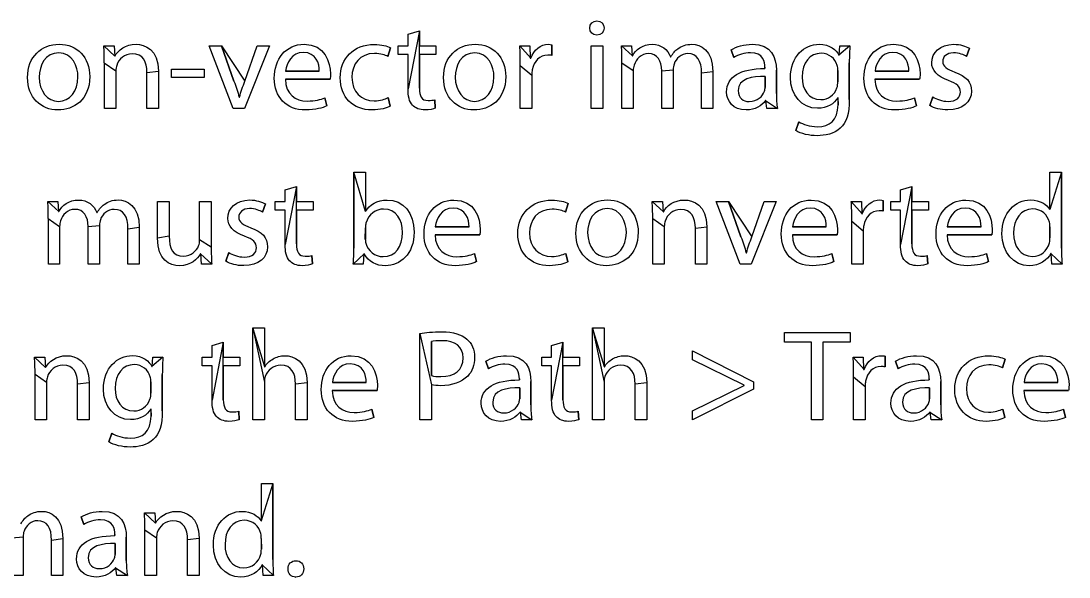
# Model space of a CAD drawing. Extents: x 1 to 901, y -2 to 434.
# Drawn here: x 810.2 to 900.9, y 222.5 to 270.6 of the extents above; entities that cross this region are included whole.
import ezdxf

# ---------------------------------------------------------------- set-up
doc = ezdxf.new("R2010")
doc.units = 0
doc.layers.add('Design_Template', color=7, linetype='CONTINUOUS')

msp = doc.modelspace()

# ---------------------------------------------------------------- linework, layer by layer
at = {"layer": 'Design_Template', "color": 7}
for points in [[(843.698156, 264.759332), (843.698156, 267.7251), (842.84468, 267.7251), (842.84468, 268.477573), (843.698156, 268.477573), (843.698156, 269.477928), (844.67669, 269.781163), (844.67669, 269.781163), (844.67669, 269.781163)], [(844.67669, 269.781163), (844.67669, 268.477573), (846.110791, 268.477573), (846.110791, 267.7251), (844.67669, 267.7251), (844.67669, 264.793024)], [(860.649937, 270.00498), (860.649937, 270.00498)], [(817.38818, 268.477573), (818.2782, 268.477573), (818.33342, 267.579098), (818.355345, 267.579098)], [(829.591026, 265.421155), (830.659699, 268.477573), (831.704822, 268.477573), (829.544739, 263.039394), (828.586507, 263.039394), (826.494636, 268.477573), (827.565745, 268.477573), (827.565745, 268.477573), (827.565745, 268.477573)], [(827.565745, 268.477573), (828.645787, 265.421155)], [(842.17879, 268.309109), (841.9506, 267.545405)], [(853.360062, 268.476771), (854.235465, 268.476771), (854.268759, 267.409832), (854.316671, 267.409832)], [(856.126755, 268.566618), (856.126755, 267.634451)], [(859.534165, 263.038592), (859.534165, 268.476771), (860.533, 268.476771), (860.533, 263.038592), (859.534165, 263.038592), (859.534165, 263.038592)], [(862.14819, 268.477573), (863.023593, 268.477573), (863.06988, 267.60156), (863.104799, 267.60156)], [(880.956344, 267.657715), (880.978269, 267.657715), (881.024557, 268.477573), (881.901583, 268.477573)], [(892.231004, 268.264185), (891.980077, 267.545405)], [(866.392835, 267.511713), (866.414761, 267.511713)], [(871.868565, 267.464382), (871.642, 268.115776)], [(818.437364, 266.308398), (818.437364, 263.038592), (817.438528, 263.038592), (817.438528, 267.005518), (817.438528, 267.005518), (817.438528, 267.005518), (817.436092, 267.005518)], [(826.065868, 266.443169), (826.065868, 265.713159), (823.256948, 265.713159), (823.256948, 266.443169), (826.065868, 266.443169), (826.065868, 266.443169)], [(854.396253, 265.937777), (854.396253, 263.038592), (853.40635, 263.038592), (853.40635, 266.780097), (853.40635, 266.780097), (853.40635, 266.780097), (853.40635, 266.780097)], [(863.1722, 266.321234), (863.1722, 263.040197), (862.193666, 263.040197), (862.193666, 267.005518), (862.194478, 267.005518), (862.194478, 267.005518), (862.194478, 267.005518)], [(874.554052, 266.498522), (874.554052, 266.610831)], [(881.853671, 266.983859), (881.853671, 263.82556), (881.853671, 263.82556), (881.853671, 263.82556)], [(811.808507, 265.746852), (811.808507, 265.746852)], [(816.176585, 265.803808), (816.176585, 265.803808)], [(822.120874, 266.285936), (822.120874, 263.038592), (821.122038, 263.038592), (821.122038, 266.173627)], [(836.958859, 265.578388), (833.090199, 265.578388), (833.090199, 265.578388), (833.090199, 265.578388), (833.090199, 265.578388)], [(833.10238, 266.286739), (836.025801, 266.286739), (836.025801, 266.286739), (836.025801, 266.286739)], [(847.778765, 265.746852), (847.778765, 265.746852), (847.778765, 265.746852)], [(852.146843, 265.803808), (852.146843, 265.803808)], [(866.618588, 266.400652), (866.618588, 263.040999), (865.640054, 263.040999), (865.640054, 266.299574)], [(870.056044, 266.242617), (870.056044, 263.040197), (869.07751, 263.040197), (869.07751, 266.119077)], [(874.57679, 264.870839), (874.57679, 265.814237), (874.57679, 265.814237)], [(875.543955, 266.374982), (875.543955, 264.342183), (875.543955, 264.342183), (875.543955, 264.342183), (875.543955, 264.342183)], [(880.863769, 265.353769), (880.863769, 266.33086), (880.863769, 266.33086), (880.863769, 266.33086), (880.863769, 266.33086)], [(887.936011, 265.578388), (884.067351, 265.578388), (884.067351, 265.578388), (884.067351, 265.578388), (884.067351, 265.578388)], [(884.07872, 266.286739), (887.003765, 266.286739), (887.003765, 266.286739), (887.003765, 266.286739)], [(829.089985, 264.027717), (829.124903, 264.027717)], [(836.503293, 263.971562), (836.673014, 263.263211)], [(841.987143, 263.983595), (842.152804, 263.240749), (842.152804, 263.240749), (842.152804, 263.240749)], [(846.007659, 263.8039), (846.053946, 263.062659)], [(875.634093, 263.038592), (874.723773, 263.038592), (874.644191, 263.723679), (874.609272, 263.723679)], [(880.875137, 263.365092), (880.875137, 263.972364), (880.854836, 263.972364)], [(887.480445, 263.971562), (887.650165, 263.263211)], [(888.815473, 263.298508), (889.070461, 264.050178), (889.070461, 264.050178), (889.070461, 264.050178)], [(877.234666, 261.140565), (877.485593, 261.893037)], [(839.01175, 250.965339), (839.01175, 257.539446), (839.01175, 257.539446), (839.01175, 257.539446), (839.014186, 257.539446)], [(839.014186, 257.539446), (840.005713, 257.539446), (840.005713, 254.123638), (840.026015, 254.123638)], [(899.183061, 254.292904), (899.204987, 254.292904), (899.204987, 257.540248), (900.205446, 257.540248), (900.205446, 257.539446), (900.205446, 257.539446), (900.205446, 257.539446), (900.20301, 257.539446)], [(900.20301, 257.539446), (900.20301, 250.966141)], [(833.068273, 251.28141), (833.068273, 254.247178), (832.213173, 254.247178), (832.213173, 254.999651), (833.068273, 254.999651), (833.068273, 256.000006), (834.046807, 256.303241), (834.046807, 256.303241), (834.046807, 256.303241)], [(834.046807, 256.303241), (834.046807, 254.999651), (835.480907, 254.999651), (835.480907, 254.247178), (834.046807, 254.247178), (834.046807, 251.315102)], [(886.28509, 251.28141), (886.28509, 254.247178), (885.431614, 254.247178), (885.431614, 254.999651), (886.28509, 254.999651), (886.28509, 256.000006), (887.263624, 256.303241), (887.263624, 256.303241)], [(887.263624, 256.303241), (887.263624, 254.999651), (888.697725, 254.999651), (888.697725, 254.247178), (887.263624, 254.247178), (887.263624, 251.315102)], [(812.547483, 254.999651), (813.422885, 254.999651), (813.469172, 254.123638), (813.504091, 254.123638)], [(822.042104, 251.820494), (822.042104, 255.000453), (823.042564, 255.000453), (823.042564, 251.988958)], [(825.680139, 251.663261), (825.680139, 255.000453), (826.682223, 255.000453), (826.682223, 251.04556), (826.682223, 251.04556), (826.682223, 251.04556)], [(831.362132, 254.787867), (831.111205, 254.069088)], [(857.538118, 254.831989), (857.309929, 254.068285)], [(864.809316, 254.999651), (865.696087, 254.999651), (865.752931, 254.101176), (865.773232, 254.101176)], [(873.428535, 251.943232), (874.495583, 254.999651), (875.542331, 254.999651), (873.380623, 249.561472), (872.425639, 249.561472), (870.332145, 254.999651), (871.404878, 254.999651), (871.404878, 254.999651)], [(871.404878, 254.999651), (872.48492, 251.943232)], [(882.021768, 255.000453), (882.895546, 255.000453), (882.930465, 253.933514), (882.976752, 253.933514)], [(884.786837, 255.0903), (884.786837, 254.158133)], [(816.792127, 254.03379), (816.812429, 254.03379)], [(813.572304, 252.843311), (813.572304, 249.562275), (812.595394, 249.562275), (812.595394, 253.527596), (812.595394, 253.527596), (812.595394, 253.527596), (812.59377, 253.527596)], [(817.018692, 252.92273), (817.018692, 249.563077), (816.040158, 249.563077), (816.040158, 252.821652)], [(865.857687, 252.830476), (865.857687, 249.56067), (864.855603, 249.56067), (864.855603, 253.527596), (864.855603, 253.527596), (864.855603, 253.527596), (864.853979, 253.527596)], [(883.057958, 252.46146), (883.057958, 249.562275), (882.068056, 249.562275), (882.068056, 253.30378), (882.068056, 253.30378), (882.068056, 253.30378), (882.068056, 253.30378)], [(820.454524, 252.764695), (820.454524, 249.562275), (819.477614, 249.562275), (819.477614, 252.641155)], [(840.006525, 252.718969), (840.006525, 251.741878), (840.006525, 251.741878), (840.006525, 251.741878), (840.004089, 251.741878)], [(849.908802, 252.101268), (846.040141, 252.101268), (846.040141, 252.101268), (846.040141, 252.101268), (846.040141, 252.101268)], [(846.05151, 252.808816), (848.974931, 252.808816), (848.974931, 252.808816), (848.974931, 252.808816)], [(859.227206, 252.269732), (859.227206, 252.269732)], [(863.594472, 252.326689), (863.594472, 252.326689)], [(869.539573, 252.808014), (869.539573, 249.56067), (868.539113, 249.56067), (868.539113, 252.695705)], [(880.79718, 252.101268), (876.928519, 252.101268), (876.928519, 252.101268), (876.928519, 252.101268), (876.928519, 252.101268)], [(876.938264, 252.808816), (879.863309, 252.808816), (879.863309, 252.808816)], [(894.179139, 252.101268), (890.310478, 252.101268), (890.310478, 252.101268), (890.310478, 252.101268), (890.310478, 252.101268)], [(890.321035, 252.808816), (893.244456, 252.808816), (893.244456, 252.808816), (893.244456, 252.808816)], [(899.204174, 251.842956), (899.204174, 252.786355), (899.204174, 252.786355), (899.204174, 252.786355), (899.201738, 252.786355)], [(826.726886, 249.562275), (825.840115, 249.562275), (825.784895, 250.449518), (825.762969, 250.449518)], [(827.948226, 249.82219), (828.201589, 250.573861), (828.201589, 250.573861), (828.201589, 250.573861)], [(835.377776, 250.325978), (835.424063, 249.584736)], [(839.910702, 250.459145), (839.875784, 250.459145), (839.829496, 249.56067), (838.965463, 249.56067)], [(849.451611, 250.494442), (849.622956, 249.786091)], [(857.34566, 250.506475), (857.512132, 249.763629), (857.512132, 249.763629), (857.512132, 249.763629)], [(872.929117, 250.549794), (872.962412, 250.549794)], [(880.341613, 250.494442), (880.511334, 249.786091)], [(888.596217, 250.325978), (888.64088, 249.584736)], [(893.721948, 250.494442), (893.891669, 249.786091)], [(900.249297, 249.561472), (899.35197, 249.561472), (899.304058, 250.505673), (899.283756, 250.505673)], [(830.282903, 244.062326), (831.283362, 244.062326), (831.283362, 240.66898), (831.305288, 240.66898)], [(831.285798, 239.366994), (831.285798, 236.085957), (830.285339, 236.085957), (830.285339, 244.062326), (830.285339, 244.062326), (830.285339, 244.062326), (830.282903, 244.062326)], [(859.647041, 244.062326), (860.649125, 244.062326), (860.649125, 240.66898), (860.671051, 240.66898)], [(860.651561, 239.366994), (860.651561, 236.085957), (859.649478, 236.085957), (859.649478, 244.062326), (859.649478, 244.062326), (859.649478, 244.062326), (859.647041, 244.062326)], [(845.720189, 239.118309), (845.720189, 236.084352), (844.728662, 236.084352), (844.728662, 243.568165), (844.728662, 243.568165), (844.728662, 243.568165), (844.73191, 243.568165)], [(878.577004, 242.826121), (876.245576, 242.826121), (876.245576, 243.658012), (881.921885, 243.658012), (881.921885, 242.826121), (879.577463, 242.826121), (879.577463, 236.084352), (878.577004, 236.084352), (878.577004, 242.826121), (878.577004, 242.826121)], [(826.748, 237.80429), (826.748, 240.770058), (825.894523, 240.770058), (825.894523, 241.522531), (826.748, 241.522531), (826.748, 242.522886), (827.726534, 242.826121), (827.726534, 242.826121), (827.726534, 242.826121)], [(827.726534, 242.826121), (827.726534, 241.522531), (829.15901, 241.522531), (829.15901, 240.770058), (827.726534, 240.770058), (827.726534, 237.837982)], [(845.721813, 242.861418), (845.721813, 239.917309), (845.721813, 239.917309)], [(856.112138, 237.80429), (856.112138, 240.770058), (855.257038, 240.770058), (855.257038, 241.522531), (856.112138, 241.522531), (856.112138, 242.522886), (857.090672, 242.826121), (857.090672, 242.826121), (857.090672, 242.826121)], [(857.090672, 242.826121), (857.090672, 241.522531), (858.524773, 241.522531), (858.524773, 240.770058), (857.090672, 240.770058), (857.090672, 237.837982)], [(873.566585, 238.759721), (868.288186, 236.085155), (868.288186, 236.860891), (872.770765, 239.062956), (872.770765, 239.085418), (868.288186, 241.287483), (868.288186, 242.06322), (873.566585, 239.388653), (873.566585, 238.759721), (873.566585, 238.759721), (873.566585, 238.759721)], [(811.397604, 241.523333), (812.285999, 241.523333), (812.342843, 240.624858), (812.364769, 240.624858)], [(821.554867, 240.704277), (821.576793, 240.704277), (821.624704, 241.524135), (822.498482, 241.524135)], [(850.642905, 240.510945), (850.414716, 241.162339)], [(882.18012, 241.523333), (883.055522, 241.523333), (883.090441, 240.456394), (883.135104, 240.456394)], [(884.946813, 241.61318), (884.946813, 240.681013)], [(886.079639, 240.510945), (885.853074, 241.162339)], [(895.315213, 241.355671), (895.088647, 240.591968)], [(812.445975, 239.354158), (812.445975, 236.084352), (811.447139, 236.084352), (811.447139, 240.051278), (811.447139, 240.051278), (811.447139, 240.051278), (811.445515, 240.051278)], [(816.129485, 239.331697), (816.129485, 236.084352), (815.129026, 236.084352), (815.129026, 239.219387)], [(821.463104, 238.401133), (821.463104, 239.378225), (821.463104, 239.378225), (821.463104, 239.378225)], [(822.452195, 240.030421), (822.452195, 236.872122), (822.452195, 236.872122), (822.452195, 236.872122), (822.452195, 236.872122)], [(834.967685, 239.321268), (834.967685, 236.085155), (833.967225, 236.085155), (833.967225, 239.209761)], [(837.161062, 239.332499), (840.084483, 239.332499), (840.084483, 239.332499), (840.084483, 239.332499)], [(853.326768, 239.545084), (853.326768, 239.657394)], [(854.318295, 239.421544), (854.318295, 237.388745), (854.318295, 237.388745), (854.318295, 237.388745), (854.318295, 237.388745)], [(864.333448, 239.321268), (864.333448, 236.085155), (863.332988, 236.085155), (863.332988, 239.209761)], [(883.217935, 238.98434), (883.217935, 236.085155), (882.226408, 236.085155), (882.226408, 239.82666), (882.226408, 239.82666), (882.226408, 239.82666), (882.226408, 239.82666)], [(888.765126, 239.545084), (888.765126, 239.657394)], [(889.755028, 239.421544), (889.755028, 237.388745), (889.755028, 237.388745), (889.755028, 237.388745), (889.755028, 237.388745)], [(896.960449, 239.332499), (899.88387, 239.332499), (899.88387, 239.332499), (899.88387, 239.332499)], [(841.019166, 238.62495), (837.150506, 238.62495), (837.150506, 238.62495), (837.150506, 238.62495), (837.150506, 238.62495)], [(853.351942, 237.917401), (853.351942, 238.8608), (853.351942, 238.8608), (853.351942, 238.8608)], [(888.787863, 237.917401), (888.787863, 238.8608), (888.787863, 238.8608)], [(900.816928, 238.62495), (896.949892, 238.62495), (896.949892, 238.62495), (896.949892, 238.62495), (896.949892, 238.62495)], [(821.473661, 236.411654), (821.473661, 237.018926), (821.45336, 237.018926)], [(829.057502, 236.848858), (829.10379, 236.107616)], [(840.561975, 237.018124), (840.73332, 236.309773)], [(854.40681, 236.085155), (853.498113, 236.085155), (853.418531, 236.770242), (853.383612, 236.770242)], [(858.421641, 236.848858), (858.467928, 236.107616)], [(889.845167, 236.085155), (888.934846, 236.085155), (888.855264, 236.770242), (888.820346, 236.770242)], [(895.12519, 237.030157), (895.290851, 236.287311), (895.290851, 236.287311), (895.290851, 236.287311)], [(900.361362, 237.018124), (900.532707, 236.309773)], [(817.83319, 234.187127), (818.084117, 234.939599)], [(830.993456, 227.339466), (831.015382, 227.339466), (831.015382, 230.586811), (832.01503, 230.586811), (832.01503, 230.586811), (832.01503, 230.586811), (832.01503, 230.586811)], [(832.01503, 230.586811), (832.01503, 224.013506)], [(815.660114, 227.033022), (815.435173, 227.684417)], [(820.902782, 228.047015), (821.791177, 228.047015), (821.848021, 227.148541), (821.869947, 227.148541)], [(821.951153, 225.877841), (821.951153, 222.608035), (820.952318, 222.608035), (820.952318, 226.574961), (820.952318, 226.574961), (820.952318, 226.574961), (820.949069, 226.574961)], [(810.412573, 225.970095), (810.412573, 222.610441), (809.434039, 222.610441), (809.434039, 225.869016)], [(813.848405, 225.812059), (813.848405, 222.609639), (812.871495, 222.609639), (812.871495, 225.688519)], [(818.347225, 226.067162), (818.347225, 226.179471)], [(819.337128, 225.943622), (819.337128, 223.910823), (819.337128, 223.910823), (819.337128, 223.910823), (819.337128, 223.910823)], [(825.634663, 225.855379), (825.634663, 222.608035), (824.634204, 222.608035), (824.634204, 225.743069)], [(831.01457, 224.889519), (831.01457, 225.832917), (831.01457, 225.832917), (831.01457, 225.832917), (831.012134, 225.832917)], [(818.369963, 224.439479), (818.369963, 225.382877), (818.369963, 225.382877), (818.369963, 225.382877)], [(819.427266, 222.607232), (818.516946, 222.607232), (818.43574, 223.292319), (818.402445, 223.292319)], [(832.061317, 222.608837), (831.163989, 222.608837), (831.117702, 223.553037), (831.095776, 223.553037)], [(833.989963, 222.483692), (833.978594, 222.483692), (833.978594, 222.483692)]]:
    msp.add_lwpolyline(points, close=True, dxfattribs=at)
for points in [[(859.40992, 270.00498), (859.40992, 270.353941), (859.671403, 270.623483), (860.036019, 270.623483)], [(860.036019, 270.623483), (860.410379, 270.623483), (860.649937, 270.353941), (860.649937, 270.00498)], [(860.012469, 269.398509), (859.660034, 269.398509), (859.40992, 269.668052), (859.40992, 270.00498)], [(860.649937, 270.00498), (860.661306, 269.668052), (860.410379, 269.398509), (860.012469, 269.398509)], [(810.796678, 265.713159), (810.796678, 267.534977), (812.001777, 268.601113), (813.526017, 268.601113)], [(813.526017, 268.601113), (815.1071, 268.600311), (816.176585, 267.465184), (816.176585, 265.803808)], [(817.436092, 267.005518), (817.436092, 267.567867), (817.423099, 268.028335), (817.38818, 268.477573)], [(818.355345, 267.579098), (818.628198, 268.096523), (819.265666, 268.601113), (820.175987, 268.601113)], [(820.175987, 268.601113), (820.937701, 268.601113), (822.120874, 268.151074), (822.120874, 266.285936)], [(832.135215, 265.667433), (832.135215, 267.308754), (833.113749, 268.600311), (834.71757, 268.600311)], [(834.71757, 268.600311), (836.514662, 268.600311), (836.993778, 267.038409), (836.993778, 266.038856)], [(837.832637, 265.701928), (837.832637, 267.376941), (838.993885, 268.590684), (840.790977, 268.590684)], [(840.790977, 268.590684), (841.383781, 268.590684), (841.905937, 268.44388), (842.17879, 268.309109)], [(846.766936, 265.713159), (846.766936, 267.534977), (847.972035, 268.601113), (849.496274, 268.601113)], [(849.496274, 268.601113), (851.077358, 268.600311), (852.146843, 267.465184), (852.146843, 265.803808)], [(853.40635, 266.780097), (853.40635, 267.421063), (853.393357, 267.971379), (853.360062, 268.476771)], [(854.316671, 267.409832), (854.567598, 268.139843), (855.170147, 268.600311), (855.84091, 268.600311)], [(855.84091, 268.600311), (855.955411, 268.600311), (856.032556, 268.58908), (856.126755, 268.566618)], [(862.194478, 267.005518), (862.194478, 267.567867), (862.183109, 268.028335), (862.14819, 268.477573)], [(863.104799, 267.60156), (863.41257, 268.118183), (863.923357, 268.601113), (864.833677, 268.601113)], [(864.833677, 268.601113), (865.584022, 268.601113), (866.153277, 268.151074), (866.392835, 267.511713)], [(867.028679, 268.219261), (867.358376, 268.467144), (867.72218, 268.601915), (868.245147, 268.601915)], [(868.245147, 268.601915), (868.972754, 268.601915), (870.056044, 268.130216), (870.056044, 266.242617)], [(871.642, 268.115776), (872.097566, 268.407781), (872.75696, 268.599509), (873.45046, 268.599509)], [(873.45046, 268.599509), (875.133052, 268.599509), (875.543955, 267.464382), (875.543955, 266.374982)], [(876.759611, 265.713961), (876.759611, 267.556636), (877.976078, 268.601915), (879.238834, 268.601915)], [(879.238834, 268.601915), (880.195442, 268.601915), (880.71841, 268.107754), (880.956344, 267.657715)], [(881.901583, 268.477573), (881.878033, 268.08449), (881.853671, 267.646484), (881.853671, 266.983859)], [(883.112367, 265.667433), (883.112367, 267.308754), (884.089276, 268.600311), (885.694722, 268.600311)], [(885.694722, 268.600311), (887.491813, 268.600311), (887.969306, 267.038409), (887.969306, 266.038856)], [(888.976262, 267.005518), (888.976262, 267.882333), (889.693312, 268.601113), (890.876485, 268.601113)], [(890.876485, 268.601113), (891.435995, 268.601113), (891.923232, 268.44388), (892.231004, 268.264185)], [(813.506527, 267.859871), (812.320917, 267.859871), (811.808507, 266.780097), (811.808507, 265.746852)], [(815.1542, 265.770918), (815.1542, 266.691854), (814.6897, 267.859871), (813.506527, 267.859871)], [(819.848726, 267.780453), (819.189332, 267.780453), (818.676922, 267.319984), (818.505577, 266.768867)], [(821.122038, 266.173627), (821.122038, 267.050442), (820.792342, 267.780453), (819.848726, 267.780453)], [(834.637988, 267.893564), (833.626159, 267.893564), (833.181962, 266.972628), (833.10238, 266.286739)], [(836.025801, 266.286739), (836.038794, 266.916473), (835.764317, 267.893564), (834.637988, 267.893564)], [(840.790977, 267.803717), (839.528221, 267.803717), (838.84609, 266.88278), (838.84609, 265.747654)], [(841.9506, 267.545405), (841.712666, 267.680177), (841.336682, 267.803717), (840.790977, 267.803717)], [(849.478409, 267.859871), (848.295236, 267.859871), (847.778765, 266.780097), (847.778765, 265.746852)], [(851.126082, 265.770918), (851.126082, 266.691854), (850.661583, 267.859871), (849.478409, 267.859871)], [(855.784066, 267.668143), (855.080008, 267.668143), (854.578967, 267.139487), (854.44254, 266.398246)], [(856.126755, 267.634451), (856.023624, 267.65611), (855.920492, 267.668143), (855.784066, 267.668143)], [(864.4918, 267.793288), (863.8657, 267.793288), (863.410134, 267.299127), (863.253406, 266.804966)], [(865.640054, 266.299574), (865.640054, 267.164356), (865.252701, 267.793288), (864.4918, 267.793288)], [(866.414761, 267.511713), (866.584482, 267.814948), (866.802114, 268.050797), (867.028679, 268.219261)], [(867.881344, 267.793288), (867.313713, 267.793288), (866.871139, 267.377744), (866.69817, 266.894813)], [(869.07751, 266.119077), (869.07751, 267.164356), (868.688533, 267.793288), (867.881344, 267.793288)], [(873.302665, 267.869498), (872.790255, 267.869498), (872.255918, 267.712265), (871.868565, 267.464382)], [(874.554052, 266.610831), (874.554052, 267.060871), (874.428994, 267.869498), (873.302665, 267.869498)], [(879.407743, 267.825376), (878.452758, 267.825376), (877.769003, 267.02798), (877.769003, 265.770116)], [(880.808548, 266.780097), (880.625835, 267.353677), (880.137786, 267.825376), (879.407743, 267.825376)], [(885.615952, 267.893564), (884.602499, 267.893564), (884.159926, 266.972628), (884.07872, 266.286739)], [(887.003765, 266.286739), (887.015133, 266.916473), (886.742281, 267.893564), (885.615952, 267.893564)], [(890.853747, 267.859871), (890.261755, 267.859871), (889.930434, 267.522943), (889.930434, 267.11863)], [(891.980077, 267.545405), (891.764068, 267.680177), (891.366158, 267.859871), (890.853747, 267.859871)], [(818.505577, 266.768867), (818.460913, 266.645326), (818.437364, 266.476862), (818.437364, 266.308398)], [(863.253406, 266.804966), (863.196562, 266.658964), (863.1722, 266.4905), (863.1722, 266.321234)], [(866.69817, 266.894813), (866.651883, 266.760042), (866.618588, 266.579545), (866.618588, 266.400652)], [(871.24409, 264.476152), (871.24409, 265.790973), (872.427263, 266.509753), (874.554052, 266.498522)], [(880.863769, 266.33086), (880.863769, 266.499324), (880.8524, 266.645326), (880.808548, 266.780097)], [(890.432288, 265.466078), (889.444009, 265.815039), (888.976262, 266.353322), (888.976262, 267.005518)], [(889.930434, 267.11863), (889.930434, 266.66859), (890.260131, 266.467236), (890.977181, 266.197693)], [(813.435878, 262.915052), (811.944933, 262.915052), (810.796678, 263.994024), (810.796678, 265.713159)], [(811.808507, 265.746852), (811.808507, 264.55557), (812.502007, 263.657898), (813.482165, 263.657898)], [(816.176585, 265.803808), (816.176585, 263.791867), (814.76847, 262.915052), (813.435878, 262.915052)], [(813.482165, 263.657898), (814.438773, 263.657898), (815.1542, 264.545142), (815.1542, 265.770918)], [(834.842627, 262.91425), (833.147043, 262.91425), (832.135215, 264.026914), (832.135215, 265.667433)], [(833.090199, 265.578388), (833.113749, 264.241104), (833.978594, 263.689986), (834.979054, 263.689986)], [(836.993778, 266.038856), (836.993778, 265.836699), (836.971852, 265.679466), (836.958859, 265.578388)], [(840.573344, 262.915052), (838.911055, 262.915052), (837.832637, 264.038948), (837.832637, 265.701928)], [(838.84609, 265.747654), (838.84609, 264.488987), (839.666272, 263.714053), (840.757682, 263.714053)], [(849.406136, 262.915052), (847.916815, 262.915052), (846.766936, 263.994024), (846.766936, 265.713159)], [(847.778765, 265.746852), (847.778765, 264.55557), (848.473077, 263.657898), (849.452423, 263.657898)], [(852.146843, 265.803808), (852.146843, 263.791867), (850.738728, 262.915052), (849.406136, 262.915052)], [(849.452423, 263.657898), (850.409031, 263.657898), (851.126082, 264.545142), (851.126082, 265.770918)], [(854.44254, 266.398246), (854.422239, 266.263475), (854.396253, 266.106241), (854.396253, 265.937777)], [(874.57679, 265.814237), (873.483755, 265.836699), (872.245361, 265.645773), (872.245361, 264.589263)], [(879.102408, 263.061856), (877.738144, 263.061856), (876.759611, 264.208214), (876.759611, 265.713961)], [(877.769003, 265.770116), (877.769003, 264.702375), (878.316332, 263.814329), (879.396374, 263.814329)], [(885.819779, 262.91425), (884.124195, 262.91425), (883.112367, 264.026914), (883.112367, 265.667433)], [(884.067351, 265.578388), (884.089276, 264.241104), (884.955746, 263.689986), (885.956205, 263.689986)], [(887.969306, 266.038856), (887.969306, 265.836699), (887.949004, 265.679466), (887.936011, 265.578388)], [(890.977181, 266.197693), (891.933789, 265.838304), (892.421838, 265.365802), (892.421838, 264.556373)], [(828.645787, 265.421155), (828.828501, 264.926993), (828.975484, 264.476954), (829.089985, 264.027717)], [(829.124903, 264.027717), (829.248337, 264.477756), (829.410749, 264.926993), (829.591026, 265.421155)], [(844.08551, 263.34263), (843.801288, 263.634634), (843.698156, 264.118366), (843.698156, 264.759332)], [(844.67669, 264.793024), (844.67669, 264.118366), (844.869961, 263.736515), (845.427035, 263.736515)], [(874.521569, 264.55557), (874.554864, 264.657451), (874.57679, 264.76976), (874.57679, 264.870839)], [(879.396374, 263.814329), (880.010292, 263.814329), (880.566554, 264.196181), (880.784187, 264.825915)], [(880.784187, 264.825915), (880.841031, 264.994379), (880.863769, 265.185305), (880.863769, 265.353769)], [(891.457109, 264.466525), (891.457109, 264.938224), (891.172888, 265.196536), (890.432288, 265.466078)], [(834.979054, 263.689986), (835.696104, 263.689986), (836.127308, 263.813527), (836.503293, 263.971562)], [(840.757682, 263.714053), (841.326937, 263.714053), (841.701297, 263.860055), (841.987143, 263.983595)], [(845.427035, 263.736515), (845.699888, 263.736515), (845.859864, 263.758976), (846.007659, 263.8039)], [(872.926681, 262.91425), (871.811721, 262.91425), (871.24409, 263.689986), (871.24409, 264.476152)], [(872.245361, 264.589263), (872.245361, 263.9491), (872.676566, 263.645865), (873.188977, 263.645865)], [(874.609272, 263.723679), (874.301501, 263.296904), (873.711944, 262.91425), (872.926681, 262.91425)], [(873.188977, 263.645865), (873.907651, 263.645865), (874.359157, 264.095102), (874.521569, 264.55557)], [(875.543955, 264.342183), (875.543955, 263.869681), (875.56588, 263.409213), (875.634093, 263.038592)], [(880.854836, 263.972364), (880.547065, 263.46617), (879.955884, 263.061856), (879.102408, 263.061856)], [(881.853671, 263.82556), (881.853671, 262.578124), (881.602744, 261.814421), (881.068408, 261.341919)], [(885.956205, 263.689986), (886.673256, 263.689986), (887.10446, 263.813527), (887.480445, 263.971562)], [(889.070461, 264.050178), (889.365239, 263.859253), (889.889019, 263.657096), (890.39006, 263.657096)], [(892.421838, 264.556373), (892.421838, 263.601743), (891.669869, 262.915854), (890.361638, 262.915854)], [(890.39006, 263.657096), (891.117667, 263.657096), (891.457109, 264.016486), (891.457109, 264.466525)], [(836.673014, 263.263211), (836.320579, 263.105978), (835.718029, 262.91425), (834.842627, 262.91425)], [(842.152804, 263.240749), (841.892944, 263.105978), (841.31232, 262.915052), (840.573344, 262.915052)], [(845.165551, 262.915854), (844.699428, 262.915854), (844.325068, 263.073087), (844.08551, 263.34263)], [(846.053946, 263.062659), (845.8623, 262.98324), (845.554529, 262.915854), (845.165551, 262.915854)], [(879.099971, 261.466262), (880.124793, 261.466262), (880.875137, 261.994115), (880.875137, 263.365092)], [(887.650165, 263.263211), (887.296107, 263.105978), (886.695181, 262.91425), (885.819779, 262.91425)], [(890.361638, 262.915854), (889.759089, 262.915854), (889.202015, 263.073087), (888.815473, 263.298508)], [(879.066677, 260.690525), (878.407283, 260.690525), (877.678864, 260.847758), (877.234666, 261.140565)], [(877.485593, 261.893037), (877.848585, 261.668418), (878.41784, 261.466262), (879.099971, 261.466262)], [(881.068408, 261.341919), (880.534072, 260.847758), (879.761801, 260.690525), (879.066677, 260.690525)], [(812.59377, 253.527596), (812.59377, 254.089945), (812.580777, 254.550413), (812.547483, 254.999651)], [(813.504091, 254.123638), (813.810238, 254.640261), (814.324273, 255.123191), (815.23297, 255.123191)], [(815.23297, 255.123191), (815.984938, 255.123191), (816.552569, 254.673151), (816.792127, 254.03379)], [(816.812429, 254.03379), (816.983774, 254.337026), (817.201406, 254.572875), (817.427971, 254.741339)], [(817.427971, 254.741339), (817.757668, 254.989222), (818.121472, 255.123993), (818.644439, 255.123993)], [(818.644439, 255.123993), (819.372046, 255.123993), (820.454524, 254.652294), (820.454524, 252.764695)], [(828.109014, 253.529201), (828.109014, 254.406016), (828.826065, 255.124795), (830.009238, 255.124795)], [(830.009238, 255.124795), (830.567936, 255.124795), (831.055985, 254.967562), (831.362132, 254.787867)], [(840.026015, 254.123638), (840.380074, 254.730108), (841.015918, 255.123191), (841.903501, 255.123191)], [(841.903501, 255.123191), (843.267764, 255.123191), (844.234929, 254.000098), (844.221936, 252.347546)], [(845.083533, 252.190313), (845.083533, 253.831634), (846.062067, 255.123191), (847.665888, 255.123191)], [(847.665888, 255.123191), (849.464604, 255.123191), (849.94372, 253.561289), (849.94372, 252.561736)], [(853.190342, 252.224808), (853.190342, 253.899821), (854.351589, 255.113564), (856.150305, 255.113564)], [(856.150305, 255.113564), (856.742298, 255.113564), (857.263641, 254.96676), (857.538118, 254.831989)], [(858.214565, 252.236039), (858.214565, 254.056252), (859.419664, 255.123993), (860.943903, 255.123993)], [(860.943903, 255.123993), (862.525799, 255.124795), (863.594472, 253.989669), (863.594472, 252.326689)], [(864.853979, 253.527596), (864.853979, 254.089945), (864.84261, 254.550413), (864.809316, 254.999651)], [(865.773232, 254.101176), (866.046085, 254.618601), (866.683553, 255.123191), (867.593874, 255.123191)], [(867.593874, 255.123191), (868.3564, 255.123191), (869.539573, 254.673151), (869.539573, 252.808014)], [(875.971911, 252.190313), (875.971911, 253.831634), (876.950445, 255.123191), (878.55589, 255.123191)], [(878.55589, 255.123191), (880.352982, 255.123191), (880.830474, 253.561289), (880.830474, 252.561736)], [(882.068056, 253.30378), (882.068056, 253.944745), (882.055063, 254.495061), (882.021768, 255.000453)], [(882.976752, 253.933514), (883.227679, 254.663525), (883.830229, 255.123993), (884.500991, 255.123993)], [(884.500991, 255.123993), (884.615492, 255.123993), (884.694262, 255.112762), (884.786837, 255.0903)], [(889.35387, 252.190313), (889.35387, 253.831634), (890.332404, 255.123191), (891.936225, 255.123191)], [(891.936225, 255.123191), (893.733317, 255.123191), (894.212433, 253.561289), (894.212433, 252.561736)], [(895.052917, 252.202346), (895.041548, 254.011329), (896.18087, 255.123993), (897.520771, 255.123993)], [(897.520771, 255.123993), (898.362879, 255.123993), (898.932134, 254.73091), (899.183061, 254.292904)], [(814.891904, 254.315366), (814.265804, 254.315366), (813.811862, 253.821205), (813.65351, 253.327044)], [(816.040158, 252.821652), (816.040158, 253.686434), (815.652805, 254.315366), (814.891904, 254.315366)], [(818.283072, 254.315366), (817.713817, 254.315366), (817.269619, 253.899821), (817.099899, 253.416891)], [(819.477614, 252.641155), (819.477614, 253.686434), (819.090261, 254.315366), (818.283072, 254.315366)], [(829.984876, 254.383554), (829.392883, 254.383554), (829.061562, 254.046626), (829.061562, 253.642312)], [(831.111205, 254.069088), (830.895197, 254.203859), (830.497287, 254.383554), (829.984876, 254.383554)], [(841.587609, 254.337026), (840.902229, 254.337026), (840.268009, 253.876557), (840.061746, 253.123283)], [(843.226349, 252.314655), (843.226349, 253.404858), (842.657094, 254.337026), (841.587609, 254.337026)], [(847.587118, 254.416444), (846.57529, 254.416444), (846.131092, 253.494706), (846.05151, 252.808816)], [(848.974931, 252.808816), (848.9863, 253.438551), (848.713447, 254.416444), (847.587118, 254.416444)], [(856.150305, 254.326597), (854.885926, 254.326597), (854.204606, 253.40566), (854.204606, 252.270534)], [(857.309929, 254.068285), (857.071995, 254.203057), (856.69601, 254.326597), (856.150305, 254.326597)], [(860.925226, 254.381949), (859.742053, 254.381949), (859.227206, 253.30378), (859.227206, 252.269732)], [(862.574523, 252.292996), (862.574523, 253.213932), (862.108399, 254.381949), (860.925226, 254.381949)], [(867.265801, 254.302531), (866.607219, 254.302531), (866.095621, 253.842062), (865.9259, 253.290944)], [(868.539113, 252.695705), (868.539113, 253.57252), (868.209416, 254.302531), (867.265801, 254.302531)], [(878.475496, 254.416444), (877.463668, 254.416444), (877.01947, 253.494706), (876.938264, 252.808816)], [(879.863309, 252.808816), (879.876302, 253.438551), (879.601825, 254.416444), (878.475496, 254.416444)], [(884.445771, 254.191826), (883.74009, 254.191826), (883.239048, 253.66317), (883.102622, 252.921928)], [(884.786837, 254.158133), (884.683705, 254.179793), (884.582198, 254.191826), (884.445771, 254.191826)], [(891.856643, 254.416444), (890.844815, 254.416444), (890.400617, 253.494706), (890.321035, 252.808816)], [(893.244456, 252.808816), (893.257449, 253.438551), (892.984596, 254.416444), (891.856643, 254.416444)], [(897.710794, 254.348257), (896.677039, 254.348257), (896.061497, 253.449782), (896.061497, 252.24727)], [(899.155451, 253.201899), (899.007656, 253.831634), (898.46195, 254.348257), (897.710794, 254.348257)], [(813.65351, 253.327044), (813.596666, 253.181042), (813.572304, 253.012578), (813.572304, 252.843311)], [(817.099899, 253.416891), (817.051987, 253.28212), (817.018692, 253.101623), (817.018692, 252.92273)], [(829.56504, 251.989761), (828.575138, 252.338722), (828.109014, 252.877004), (828.109014, 253.529201)], [(829.061562, 253.642312), (829.061562, 253.192273), (829.391259, 252.990918), (830.10831, 252.721376)], [(840.061746, 253.123283), (840.03982, 253.010973), (840.006525, 252.8754), (840.006525, 252.718969)], [(865.9259, 253.290944), (865.877988, 253.167404), (865.857687, 252.99894), (865.857687, 252.830476)], [(883.102622, 252.921928), (883.08232, 252.787157), (883.057958, 252.629924), (883.057958, 252.46146)], [(899.201738, 252.786355), (899.201738, 252.909093), (899.190369, 253.078359), (899.155451, 253.201899)], [(823.042564, 251.988958), (823.042564, 250.955712), (823.361704, 250.258592), (824.272025, 250.258592)], [(830.588238, 250.990207), (830.588238, 251.461907), (830.304016, 251.720218), (829.56504, 251.989761)], [(830.10831, 252.721376), (831.066542, 252.361986), (831.552967, 251.889484), (831.552967, 251.080055)], [(841.55269, 250.2249), (842.597813, 250.2249), (843.226349, 251.068022), (843.226349, 252.314655)], [(844.221936, 252.347546), (844.221936, 250.403792), (842.983542, 249.43713), (841.752457, 249.43713)], [(847.790946, 249.43713), (846.096986, 249.43713), (845.083533, 250.549794), (845.083533, 252.190313)], [(846.040141, 252.101268), (846.062067, 250.763984), (846.926912, 250.212866), (847.927372, 250.212866)], [(849.94372, 252.561736), (849.94372, 252.359579), (849.920171, 252.202346), (849.908802, 252.101268)], [(855.931049, 249.437932), (854.270383, 249.437932), (853.190342, 250.561828), (853.190342, 252.224808)], [(854.204606, 252.270534), (854.204606, 251.011867), (855.024788, 250.236933), (856.116199, 250.236933)], [(860.853765, 249.437932), (859.364444, 249.437932), (858.214565, 250.516904), (858.214565, 252.236039)], [(859.227206, 252.269732), (859.227206, 251.078451), (859.920706, 250.179976), (860.900864, 250.179976)], [(863.594472, 252.326689), (863.594472, 250.314747), (862.184733, 249.437932), (860.853765, 249.437932)], [(860.900864, 250.179976), (861.857472, 250.179976), (862.574523, 251.06722), (862.574523, 252.292996)], [(872.48492, 251.943232), (872.667633, 251.449071), (872.814616, 250.999032), (872.929117, 250.549794)], [(872.962412, 250.549794), (873.087469, 250.999834), (873.246633, 251.449071), (873.428535, 251.943232)], [(878.679324, 249.43713), (876.985364, 249.43713), (875.971911, 250.549794), (875.971911, 252.190313)], [(876.928519, 252.101268), (876.950445, 250.763984), (877.816914, 250.212866), (878.817374, 250.212866)], [(880.830474, 252.561736), (880.830474, 252.359579), (880.810173, 252.202346), (880.79718, 252.101268)], [(892.061283, 249.43713), (890.365699, 249.43713), (889.35387, 250.549794), (889.35387, 252.190313)], [(890.310478, 252.101268), (890.332404, 250.763984), (891.198874, 250.212866), (892.197709, 250.212866)], [(894.212433, 252.561736), (894.212433, 252.359579), (894.190508, 252.202346), (894.179139, 252.101268)], [(897.406271, 249.437932), (896.075302, 249.437932), (895.052917, 250.550597), (895.052917, 252.202346)], [(896.061497, 252.24727), (896.061497, 251.145836), (896.608826, 250.236131), (897.690492, 250.236131)], [(823.942328, 249.437932), (823.079918, 249.437932), (822.042104, 249.910433), (822.042104, 251.820494)], [(824.272025, 250.258592), (824.942787, 250.258592), (825.407286, 250.719061), (825.591624, 251.157869)], [(825.591624, 251.157869), (825.646844, 251.303871), (825.680139, 251.483566), (825.680139, 251.663261)], [(826.682223, 251.04556), (826.682223, 250.484013), (826.693591, 249.989852), (826.726886, 249.562275)], [(831.552967, 251.080055), (831.552967, 250.125426), (830.802622, 249.439536), (829.494391, 249.439536)], [(833.455626, 249.864708), (833.171405, 250.156712), (833.068273, 250.640444), (833.068273, 251.28141)], [(834.046807, 251.315102), (834.046807, 250.640444), (834.238454, 250.258592), (834.797152, 250.258592)], [(840.004089, 251.741878), (840.004089, 251.618338), (840.024391, 251.493995), (840.050377, 251.382488)], [(840.050377, 251.382488), (840.242023, 250.697401), (840.822647, 250.2249), (841.55269, 250.2249)], [(886.674068, 249.864708), (886.388222, 250.156712), (886.28509, 250.640444), (886.28509, 251.28141)], [(887.263624, 251.315102), (887.263624, 250.640444), (887.456895, 250.258592), (888.013969, 250.258592)], [(897.690492, 250.236131), (898.359631, 250.236131), (898.975173, 250.674137), (899.157887, 251.416181)], [(899.157887, 251.416181), (899.192806, 251.550952), (899.204174, 251.685723), (899.204174, 251.842956)], [(825.762969, 250.449518), (825.501485, 250.011512), (824.920862, 249.437932), (823.942328, 249.437932)], [(828.201589, 250.573861), (828.497992, 250.382935), (829.021771, 250.180778), (829.521189, 250.180778)], [(829.521189, 250.180778), (830.248796, 250.180778), (830.588238, 250.540168), (830.588238, 250.990207)], [(834.797152, 250.258592), (835.071629, 250.258592), (835.22998, 250.281054), (835.377776, 250.325978)], [(838.965463, 249.56067), (838.989013, 249.931291), (839.01175, 250.481607), (839.01175, 250.965339)], [(841.752457, 249.43713), (840.957449, 249.43713), (840.319981, 249.740365), (839.910702, 250.459145)], [(847.927372, 250.212866), (848.644422, 250.212866), (849.077251, 250.336407), (849.451611, 250.494442)], [(856.116199, 250.236933), (856.68383, 250.236933), (857.059814, 250.382935), (857.34566, 250.506475)], [(878.817374, 250.212866), (879.5328, 250.212866), (879.965629, 250.336407), (880.341613, 250.494442)], [(888.013969, 250.258592), (888.288446, 250.258592), (888.446798, 250.281054), (888.596217, 250.325978)], [(892.197709, 250.212866), (892.914759, 250.212866), (893.345964, 250.336407), (893.721948, 250.494442)], [(899.283756, 250.505673), (898.975985, 249.8984), (898.305223, 249.437932), (897.406271, 249.437932)], [(900.20301, 250.966141), (900.20301, 250.482409), (900.214379, 249.932093), (900.249297, 249.561472)], [(829.494391, 249.439536), (828.891842, 249.439536), (828.333143, 249.59677), (827.948226, 249.82219)], [(834.537292, 249.437932), (834.069545, 249.437932), (833.695185, 249.595165), (833.455626, 249.864708)], [(835.424063, 249.584736), (835.232417, 249.505318), (834.924645, 249.437932), (834.537292, 249.437932)], [(849.622956, 249.786091), (849.268897, 249.628858), (848.667972, 249.43713), (847.790946, 249.43713)], [(857.512132, 249.763629), (857.250648, 249.628858), (856.671649, 249.437932), (855.931049, 249.437932)], [(880.511334, 249.786091), (880.157275, 249.628858), (879.55635, 249.43713), (878.679324, 249.43713)], [(887.754109, 249.437932), (887.287986, 249.437932), (886.912002, 249.595165), (886.674068, 249.864708)], [(888.64088, 249.584736), (888.449234, 249.505318), (888.141463, 249.437932), (887.754109, 249.437932)], [(893.891669, 249.786091), (893.539234, 249.628858), (892.936685, 249.43713), (892.061283, 249.43713)], [(844.73191, 243.568165), (845.209403, 243.646782), (845.835502, 243.714167), (846.632134, 243.714167)], [(846.652436, 242.940837), (846.221231, 242.940837), (845.890722, 242.907144), (845.721813, 242.861418)], [(846.632134, 243.714167), (847.609044, 243.714167), (848.327718, 243.490351), (848.780848, 243.085235)], [(848.46252, 241.45675), (848.46252, 242.457105), (847.74547, 242.940837), (846.652436, 242.940837)], [(848.780848, 243.085235), (849.20312, 242.725845), (849.451611, 242.174727), (849.451611, 241.500871)], [(811.445515, 240.051278), (811.445515, 240.613627), (811.432522, 241.074096), (811.397604, 241.523333)], [(812.364769, 240.624858), (812.637621, 241.142283), (813.27509, 241.646873), (814.183786, 241.646873)], [(814.183786, 241.646873), (814.9455, 241.646873), (816.129485, 241.196834), (816.129485, 239.331697)], [(817.35651, 238.760523), (817.35651, 240.603199), (818.574602, 241.648478), (819.838982, 241.648478)], [(819.838982, 241.648478), (820.793966, 241.648478), (821.315309, 241.154317), (821.554867, 240.704277)], [(822.498482, 241.524135), (822.478181, 241.131052), (822.452195, 240.693046), (822.452195, 240.030421)], [(831.305288, 240.66898), (831.46364, 240.950555), (831.714567, 241.196834), (832.022338, 241.3661)], [(832.022338, 241.3661), (832.317116, 241.534564), (832.671175, 241.646873), (833.045535, 241.646873)], [(833.045535, 241.646873), (833.786135, 241.646873), (834.967685, 241.196834), (834.967685, 239.321268)], [(836.193897, 238.713995), (836.193897, 240.355316), (837.172431, 241.646873), (838.776252, 241.646873)], [(838.776252, 241.646873), (840.574968, 241.646873), (841.054085, 240.084971), (841.054085, 239.085418)], [(846.541995, 239.838693), (847.736538, 239.838693), (848.46252, 240.411471), (848.46252, 241.45675)], [(849.451611, 241.500871), (849.451611, 240.815784), (849.246972, 240.275897), (848.859618, 239.882012)], [(850.414716, 241.162339), (850.871094, 241.454343), (851.529676, 241.646071), (852.224801, 241.646071)], [(852.224801, 241.646071), (853.909016, 241.646071), (854.318295, 240.510945), (854.318295, 239.421544)], [(860.671051, 240.66898), (860.827779, 240.950555), (861.08033, 241.196834), (861.386477, 241.3661)], [(861.386477, 241.3661), (861.681255, 241.534564), (862.036938, 241.646873), (862.411298, 241.646873)], [(862.411298, 241.646873), (863.150274, 241.646873), (864.333448, 241.196834), (864.333448, 239.321268)], [(882.226408, 239.82666), (882.226408, 240.467625), (882.213415, 241.017941), (882.18012, 241.523333)], [(883.135104, 240.456394), (883.387655, 241.186405), (883.990205, 241.646873), (884.659343, 241.646873)], [(884.659343, 241.646873), (884.775468, 241.646873), (884.852614, 241.635642), (884.946813, 241.61318)], [(885.853074, 241.162339), (886.30864, 241.454343), (886.968034, 241.646071), (887.661534, 241.646071)], [(887.661534, 241.646071), (889.344125, 241.646071), (889.755028, 240.510945), (889.755028, 239.421544)], [(890.96906, 238.74849), (890.96906, 240.423504), (892.130308, 241.637247), (893.9274, 241.637247)], [(893.9274, 241.637247), (894.520205, 241.637247), (895.04236, 241.490442), (895.315213, 241.355671)], [(895.993284, 238.713995), (895.993284, 240.355316), (896.970194, 241.646873), (898.575639, 241.646873)], [(898.575639, 241.646873), (900.374355, 241.646873), (900.851847, 240.084971), (900.851847, 239.085418)], [(813.855713, 240.826213), (813.197132, 240.826213), (812.685533, 240.365745), (812.514188, 239.814627)], [(815.129026, 239.219387), (815.129026, 240.096202), (814.800953, 240.826213), (813.855713, 240.826213)], [(820.007078, 240.872741), (819.052094, 240.872741), (818.366714, 240.075345), (818.366714, 238.81748)], [(821.40626, 239.827462), (821.22517, 240.401042), (820.735497, 240.872741), (820.007078, 240.872741)], [(832.693913, 240.827817), (832.0467, 240.827817), (831.534289, 240.377778), (831.354012, 239.839495)], [(833.967225, 239.209761), (833.967225, 240.085773), (833.639152, 240.827817), (832.693913, 240.827817)], [(838.69667, 240.939324), (837.684842, 240.939324), (837.240644, 240.018388), (837.161062, 239.332499)], [(840.084483, 239.332499), (840.097476, 239.962233), (839.823, 240.939324), (838.69667, 240.939324)], [(852.075381, 240.91606), (851.564595, 240.91606), (851.030258, 240.758827), (850.642905, 240.510945)], [(853.326768, 239.657394), (853.326768, 240.107433), (853.203335, 240.91606), (852.075381, 240.91606)], [(862.059676, 240.827817), (861.410839, 240.827817), (860.898428, 240.377778), (860.719775, 239.839495)], [(863.332988, 239.209761), (863.332988, 240.085773), (863.003291, 240.827817), (862.059676, 240.827817)], [(884.605747, 240.714706), (883.900066, 240.714706), (883.399024, 240.18605), (883.262598, 239.444808)], [(884.946813, 240.681013), (884.843681, 240.702673), (884.742174, 240.714706), (884.605747, 240.714706)], [(887.513739, 240.91606), (887.001328, 240.91606), (886.466992, 240.758827), (886.079639, 240.510945)], [(888.765126, 239.657394), (888.765126, 240.107433), (888.640068, 240.91606), (887.513739, 240.91606)], [(893.9274, 240.850279), (892.664644, 240.850279), (891.982513, 239.929343), (891.982513, 238.794216)], [(895.088647, 240.591968), (894.850713, 240.726739), (894.473105, 240.850279), (893.9274, 240.850279)], [(898.496057, 240.939324), (897.484228, 240.939324), (897.040031, 240.018388), (896.960449, 239.332499)], [(899.88387, 239.332499), (899.896863, 239.962233), (899.622386, 240.939324), (898.496057, 240.939324)], [(812.514188, 239.814627), (812.467901, 239.691086), (812.445975, 239.522622), (812.445975, 239.354158)], [(821.463104, 239.378225), (821.463104, 239.546689), (821.450111, 239.692691), (821.40626, 239.827462)], [(831.354012, 239.839495), (831.297167, 239.704724), (831.285798, 239.55792), (831.285798, 239.366994)], [(845.721813, 239.917309), (845.937822, 239.861957), (846.212298, 239.838693), (846.541995, 239.838693)], [(848.859618, 239.882012), (848.335839, 239.330894), (847.484798, 239.050923), (846.515197, 239.050923)], [(850.01843, 237.522714), (850.01843, 238.837535), (851.201603, 239.556315), (853.326768, 239.545084)], [(860.719775, 239.839495), (860.66293, 239.704724), (860.651561, 239.55792), (860.651561, 239.366994)], [(883.262598, 239.444808), (883.240672, 239.310037), (883.217935, 239.152804), (883.217935, 238.98434)], [(885.455164, 237.522714), (885.455164, 238.837535), (886.638337, 239.556315), (888.765126, 239.545084)], [(819.702555, 236.108419), (818.335044, 236.108419), (817.35651, 237.254776), (817.35651, 238.760523)], [(818.366714, 238.81748), (818.366714, 237.749739), (818.914044, 236.861693), (819.994085, 236.861693)], [(821.381898, 237.87328), (821.438742, 238.041744), (821.463104, 238.232669), (821.463104, 238.401133)], [(838.90131, 235.960812), (837.205726, 235.960812), (836.193897, 237.073477), (836.193897, 238.713995)], [(837.150506, 238.62495), (837.172431, 237.287667), (838.038901, 236.736549), (839.037736, 236.736549)], [(841.054085, 239.085418), (841.054085, 238.883261), (841.030535, 238.726028), (841.019166, 238.62495)], [(846.515197, 239.050923), (846.220419, 239.050923), (845.947566, 239.062154), (845.720189, 239.118309)], [(853.351942, 238.8608), (852.258907, 238.883261), (851.01889, 238.692336), (851.01889, 237.635826)], [(888.787863, 238.8608), (887.694829, 238.883261), (886.456435, 238.692336), (886.456435, 237.635826)], [(893.711391, 235.961614), (892.049102, 235.961614), (890.96906, 237.08551), (890.96906, 238.74849)], [(891.982513, 238.794216), (891.982513, 237.535549), (892.802695, 236.760615), (893.894105, 236.760615)], [(898.700696, 235.960812), (897.005112, 235.960812), (895.993284, 237.073477), (895.993284, 238.713995)], [(896.949892, 238.62495), (896.970194, 237.287667), (897.836663, 236.736549), (898.837123, 236.736549)], [(900.851847, 239.085418), (900.851847, 238.883261), (900.828297, 238.726028), (900.816928, 238.62495)], [(819.994085, 236.861693), (820.609628, 236.861693), (821.16589, 237.243545), (821.381898, 237.87328)], [(827.135353, 236.387588), (826.849507, 236.679592), (826.748, 237.163324), (826.748, 237.80429)], [(827.726534, 237.837982), (827.726534, 237.163324), (827.91818, 236.781472), (828.476878, 236.781472)], [(851.701021, 235.960812), (850.586061, 235.960812), (850.01843, 236.736549), (850.01843, 237.522714)], [(851.01889, 237.635826), (851.01889, 236.995662), (851.451718, 236.692427), (851.964129, 236.692427)], [(851.964129, 236.692427), (852.679555, 236.692427), (853.134309, 237.141665), (853.295098, 237.602133)], [(853.295098, 237.602133), (853.330016, 237.704013), (853.351942, 237.816323), (853.351942, 237.917401)], [(856.499492, 236.387588), (856.21527, 236.679592), (856.112138, 237.163324), (856.112138, 237.80429)], [(857.090672, 237.837982), (857.090672, 237.163324), (857.282319, 236.781472), (857.841017, 236.781472)], [(887.137755, 235.960812), (886.022794, 235.960812), (885.455164, 236.736549), (885.455164, 237.522714)], [(886.456435, 237.635826), (886.456435, 236.995662), (886.88764, 236.692427), (887.400051, 236.692427)], [(887.400051, 236.692427), (888.118725, 236.692427), (888.570231, 237.141665), (888.732643, 237.602133)], [(888.732643, 237.602133), (888.765938, 237.704013), (888.787863, 237.816323), (888.787863, 237.917401)], [(821.45336, 237.018926), (821.143964, 236.512732), (820.554408, 236.108419), (819.702555, 236.108419)], [(822.452195, 236.872122), (822.452195, 235.624686), (822.201268, 234.860983), (821.666932, 234.388481)], [(828.476878, 236.781472), (828.749731, 236.781472), (828.909707, 236.803934), (829.057502, 236.848858)], [(839.037736, 236.736549), (839.754786, 236.736549), (840.185991, 236.860089), (840.561975, 237.018124)], [(853.383612, 236.770242), (853.075841, 236.343466), (852.486284, 235.960812), (851.701021, 235.960812)], [(854.318295, 237.388745), (854.318295, 236.916244), (854.338596, 236.455775), (854.40681, 236.085155)], [(857.841017, 236.781472), (858.115494, 236.781472), (858.273846, 236.803934), (858.421641, 236.848858)], [(888.820346, 236.770242), (888.512575, 236.343466), (887.923018, 235.960812), (887.137755, 235.960812)], [(889.755028, 237.388745), (889.755028, 236.916244), (889.776954, 236.455775), (889.845167, 236.085155)], [(893.894105, 236.760615), (894.46336, 236.760615), (894.837721, 236.906617), (895.12519, 237.030157)], [(898.837123, 236.736549), (899.554173, 236.736549), (899.985377, 236.860089), (900.361362, 237.018124)], [(819.700119, 234.512824), (820.723316, 234.512824), (821.473661, 235.040678), (821.473661, 236.411654)], [(828.215394, 235.960812), (827.750895, 235.960812), (827.374911, 236.118045), (827.135353, 236.387588)], [(829.10379, 236.107616), (828.912143, 236.028198), (828.604372, 235.960812), (828.215394, 235.960812)], [(840.73332, 236.309773), (840.379262, 236.15254), (839.776712, 235.960812), (838.90131, 235.960812)], [(857.581157, 235.960812), (857.11341, 235.960812), (856.73905, 236.118045), (856.499492, 236.387588)], [(858.467928, 236.107616), (858.276282, 236.028198), (857.968511, 235.960812), (857.581157, 235.960812)], [(895.290851, 236.287311), (895.030991, 236.15254), (894.450367, 235.961614), (893.711391, 235.961614)], [(900.532707, 236.309773), (900.178648, 236.15254), (899.576099, 235.960812), (898.700696, 235.960812)], [(818.084117, 234.939599), (818.448732, 234.714981), (819.014739, 234.512824), (819.700119, 234.512824)], [(819.6652, 233.737087), (819.005807, 233.737087), (818.277388, 233.89432), (817.83319, 234.187127)], [(821.666932, 234.388481), (821.132595, 233.89432), (820.360325, 233.737087), (819.6652, 233.737087)], [(810.207934, 227.081155), (810.379279, 227.38439), (810.595287, 227.62024), (810.821852, 227.788704)], [(810.821852, 227.788704), (811.151549, 228.036586), (811.516165, 228.171358), (812.039944, 228.171358)], [(812.039944, 228.171358), (812.767551, 228.171358), (813.848405, 227.699659), (813.848405, 225.812059)], [(815.435173, 227.684417), (815.890739, 227.976421), (816.548509, 228.168149), (817.243633, 228.168149)], [(817.243633, 228.168149), (818.927849, 228.168149), (819.337128, 227.033022), (819.337128, 225.943622)], [(820.949069, 226.574961), (820.949069, 227.13731), (820.937701, 227.597778), (820.902782, 228.047015)], [(821.869947, 227.148541), (822.1428, 227.665966), (822.780268, 228.170555), (823.688964, 228.170555)], [(823.688964, 228.170555), (824.450678, 228.170555), (825.634663, 227.720516), (825.634663, 225.855379)], [(826.863312, 225.248908), (826.851943, 227.057891), (827.991266, 228.170555), (829.332791, 228.170555)], [(829.332791, 228.170555), (830.173274, 228.170555), (830.742529, 227.777473), (830.993456, 227.339466)], [(811.675329, 227.362731), (811.107698, 227.362731), (810.6635, 226.947186), (810.492155, 226.464256)], [(812.871495, 225.688519), (812.871495, 226.733798), (812.482518, 227.362731), (811.675329, 227.362731)], [(817.095838, 227.438138), (816.583428, 227.438138), (816.049091, 227.280905), (815.660114, 227.033022)], [(818.347225, 226.179471), (818.347225, 226.629511), (818.222167, 227.438138), (817.095838, 227.438138)], [(823.362516, 227.349895), (822.703122, 227.349895), (822.190711, 226.889427), (822.019366, 226.338309)], [(824.634204, 225.743069), (824.634204, 226.619884), (824.306131, 227.349895), (823.362516, 227.349895)], [(829.522813, 227.394819), (828.487435, 227.394819), (827.873517, 226.496344), (827.873517, 225.293832)], [(830.965846, 226.248461), (830.816427, 226.878196), (830.272346, 227.394819), (829.522813, 227.394819)], [(810.492155, 226.464256), (810.447492, 226.329485), (810.412573, 226.148987), (810.412573, 225.970095)], [(815.037263, 224.044792), (815.037263, 225.359613), (816.220436, 226.078393), (818.347225, 226.067162)], [(822.019366, 226.338309), (821.974703, 226.214769), (821.951153, 226.046305), (821.951153, 225.877841)], [(831.012134, 225.832917), (831.012134, 225.955655), (831.000765, 226.124921), (830.965846, 226.248461)], [(818.369963, 225.382877), (817.278552, 225.405339), (816.040158, 225.214413), (816.040158, 224.157903)], [(829.21829, 222.485297), (827.887322, 222.485297), (826.863312, 223.597159), (826.863312, 225.248908)], [(827.873517, 225.293832), (827.873517, 224.192398), (828.419222, 223.282693), (829.500888, 223.282693)], [(830.969907, 224.462743), (831.003201, 224.597514), (831.01457, 224.732285), (831.01457, 224.889519)], [(816.719854, 222.483692), (815.604894, 222.483692), (815.037263, 223.258627), (815.037263, 224.044792)], [(816.040158, 224.157903), (816.040158, 223.51774), (816.471363, 223.214505), (816.98215, 223.214505)], [(816.98215, 223.214505), (817.700824, 223.214505), (818.153954, 223.663742), (818.314742, 224.124211)], [(818.314742, 224.124211), (818.349661, 224.225289), (818.369963, 224.338401), (818.369963, 224.439479)], [(819.337128, 223.910823), (819.337128, 223.438322), (819.359053, 222.977853), (819.427266, 222.607232)], [(829.500888, 223.282693), (830.17165, 223.282693), (830.785569, 223.720699), (830.969907, 224.462743)], [(832.01503, 224.013506), (832.01503, 223.529773), (832.026398, 222.979458), (832.061317, 222.608837)], [(833.3192, 223.192043), (833.3192, 223.60839), (833.605046, 223.900394), (834.001332, 223.900394)], [(834.001332, 223.900394), (834.399242, 223.900394), (834.673718, 223.60839), (834.673718, 223.192043)], [(818.402445, 223.292319), (818.094674, 222.865544), (817.505117, 222.483692), (816.719854, 222.483692)], [(831.095776, 223.553037), (830.788005, 222.945765), (830.118866, 222.485297), (829.21829, 222.485297)], [(833.978594, 222.483692), (833.589617, 222.483692), (833.3192, 222.78773), (833.3192, 223.192043)], [(834.673718, 223.192043), (834.673718, 222.78773), (834.412235, 222.483692), (833.989963, 222.483692)]]:
    msp.add_open_spline(points, degree=3, dxfattribs=at)

doc.saveas('drawing.dxf')
